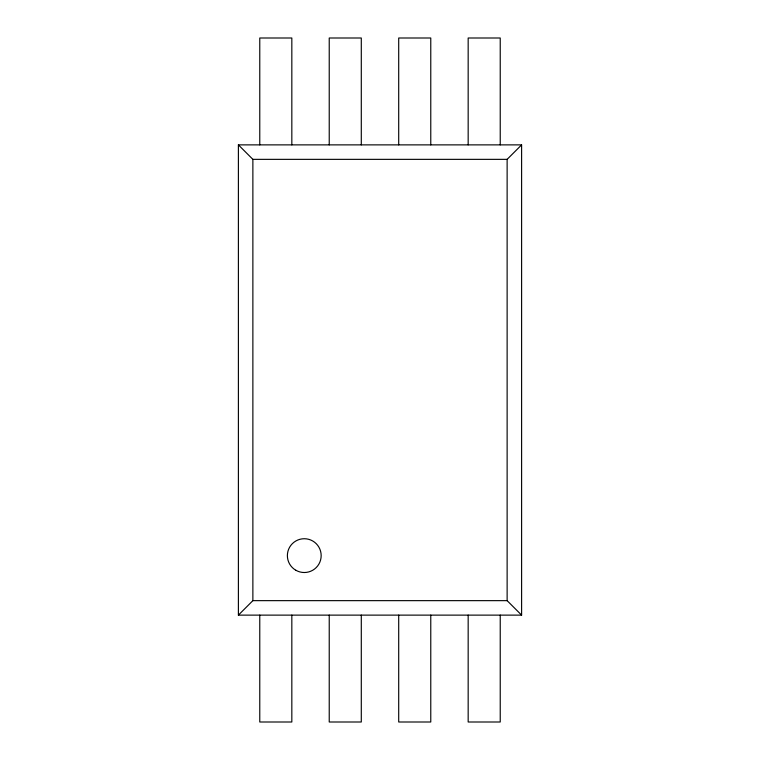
<?xml version="1.0" encoding="UTF-8"?>
<svg xmlns="http://www.w3.org/2000/svg" width="760" height="760" viewBox="0 0 760 760"><rect width="100%" height="100%" fill="white"/><g stroke="black" fill="none" stroke-linecap="round" stroke-linejoin="round"><path stroke-width="1.14" d="M521.607 615.125L507.129 600.647L507.129 159.353L521.607 144.875L238.393 144.875L238.393 615.125L521.607 615.125L521.607 144.875M238.393 615.125L252.871 600.647L252.871 159.353L238.393 144.875M252.871 159.353L507.129 159.353M252.871 600.647L507.129 600.647M500.232 144.875L500.232 38L468.169 38L468.169 144.875M500.232 615.125L500.232 722L468.169 722L468.169 615.125M430.768 144.875L430.768 38L398.705 38L398.705 144.875M430.768 615.125L430.768 722L398.705 722L398.705 615.125M361.294 144.875L361.294 38L329.232 38L329.232 144.875M361.294 615.125L361.294 722L329.232 722L329.232 615.125M291.83 144.875L291.83 38L259.768 38L259.768 144.875M291.83 615.125L291.83 722L259.768 722L259.768 615.125M295.83 570.247A16.881 16.881 0 0 0 321.166 555.617A16.881 16.881 0 0 0 295.83 540.996A16.881 16.881 0 0 0 295.83 570.247"/></g></svg>
